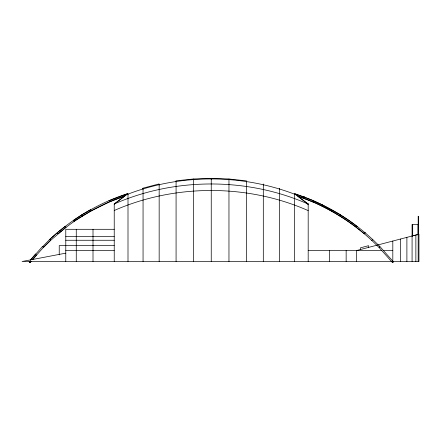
<?xml version="1.0" encoding="UTF-8"?>
<svg xmlns="http://www.w3.org/2000/svg" width="441" height="441" viewBox="0 0 441 441"><rect width="100%" height="100%" fill="white"/><g stroke="black" fill="none" stroke-linecap="round" stroke-linejoin="round"><path stroke-width="0.66" d="M211.245 179.333L211.245 178.357L229.006 178.991L246.497 180.882L246.354 181.852M228.962 179.652L229.006 178.991M263.227 184.95L263.442 183.991M304.086 197.403L304.202 196.989L294.649 193.66M304.191 197.11L304.202 196.989C326.323 205.39 347.084 217.446 365.098 232.82L364.889 233.085M279.39 188.908L279.588 188.274M304.191 197L303.75 198.279C325.739 206.597 346.284 218.653 364.272 233.796L365.098 232.721L372.673 239.452L379.916 246.541L393.3 261.728C391.387 263.398 393.411 261.717 393.058 262.053M331.246 210.671C330.888 211.515 331.99 209.255 331.621 210.087M331.77 209.855L331.626 210.131M303.915 197.717L303.75 198.279L298.033 196.289M372.017 240.268L371.802 240.483C357.116 226.646 340.287 215.164 322.233 206.184L322.795 205.037L322.713 205.319M313.088 202.055L313.595 200.787L294.649 193.753M304.031 197.408L304.191 197.094M304.086 197.359L304.169 197.055M322.233 206.184L313.22 201.741M340.419 215.004L349.002 220.511L357.144 226.525M322.443 205.787L322.316 206.129M348.285 221.454L349.002 220.417L348.892 220.682M322.713 205.186L340.518 214.866M313.088 201.961L298.033 196.195M339.89 215.87L340.507 214.888M331.395 210.561L331.202 210.886M364.272 233.796L364.475 233.432M348.456 221.184L348.324 221.41M348.324 221.503L348.539 221.15M348.732 220.781L348.952 220.472M356.532 227.22L356.422 227.484L357.083 226.503M372.656 239.557L371.802 240.389L378.995 247.434L392.385 262.483M30.435 260.091L35.638 253.889M30.435 260.184L42.523 246.453L42.722 246.767M30.98 261.43L30.115 262.56L30.98 261.53M32.706 259.374L36.597 254.738M32.706 259.468L43.438 247.346L50.632 240.301L43.438 247.44L43.179 247.214M364.889 233.041L365.098 232.721M379.227 247.192C378.494 247.963 380.456 246.056 379.684 246.745M42.634 246.673L49.761 239.364L57.341 232.633L65.24 226.283L66.012 227.396C83.762 213.72 103.806 203.036 125.04 195.881M49.783 239.38L50.627 240.378L66.012 227.302L58.168 233.708L57.986 233.471L58.168 233.708M392.462 262.505L392.683 262.224M392.567 262.417L392.937 262.059M392.81 262.114L393.3 261.728M114.23 261.502L114.23 203.985L125.988 195.06L128 194.128C181.99 173.39 243.912 173.975 297.614 195.369M114.23 204.078L124.384 196.372M74.038 221.217L91.276 210.859L90.659 209.646C75.858 217.854 62.198 228.003 49.761 239.457L49.954 239.684M127.791 193.571C108.464 199.767 90.173 208.968 73.438 220.423L73.597 220.671M91.171 210.589L91.276 210.859L109.346 201.967L124.401 196.201M114.23 203.985C174.917 177.282 247.528 177.293 308.187 204.078L296.369 195.093L294.434 194.216L294.434 261.502M114.23 210.506C174.917 183.803 247.528 183.814 308.187 210.6M108.839 200.793L127.791 193.665M124.82 195.28L128 194.172M416.932 234.717L418.95 234.188L418.95 261.502L392.81 261.502L392.81 241.04M412.081 235.99L418.04 234.59L418.04 224.475L412.081 224.475L412.081 261.502M65.781 253.156L22.05 261.502L392.132 261.502M211.245 178.357L193.478 178.974L175.981 180.843L176.141 181.94M114.23 229.298L65.781 229.298L65.781 261.502M418.178 234.392L418.674 234.392L418.674 216.294L418.178 216.294L418.178 261.502M417.434 234.59L418.04 234.59M416.723 234.772L417.329 234.772M65.781 236.674L114.23 236.674M65.781 240.262L114.23 240.262M114.23 245.604L59.232 245.604L59.232 254.876M65.781 250.521L114.23 250.521M308.187 250.521L381.889 250.521M383.257 250.521L392.81 250.521M306.936 203.45L308.187 203.985L308.187 261.502M306.936 203.637L308.187 204.172L297.978 196.41M313.595 200.881L322.795 205.131M29.161 261.75L30.087 262.544L29.663 262.059M43.438 247.346L42.783 246.684M29.9 262.263L30.104 262.45L29.255 261.849M49.761 239.364L50.009 239.7L49.805 239.419M29.784 262.257L29.349 261.844M29.464 262.037L29.183 261.695M58.146 233.592L57.44 232.865M42.832 246.778L42.529 246.469M82.065 215.037L81.916 214.778L82.572 215.936M82.588 215.958L82.318 215.445M73.498 220.406L73.471 220.483M74.099 221.305L73.641 220.599M143.11 188.996L142.867 188.202L159.025 183.936L159.267 185.022M142.867 188.296L142.956 188.583M193.478 178.974L193.522 179.636M415.869 261.502L415.869 234.998L356.631 250.521L356.631 261.502M412.688 224.475L412.688 235.99M406.894 237.352L406.894 261.502M400.422 239.044L400.422 261.502M368.582 247.39L368.582 245.687L360.479 247.814L360.479 249.512M346.152 250.521L346.152 261.502M329.41 250.521L329.41 261.502M279.396 188.842L279.396 261.502M263.305 184.575L263.305 261.502M246.403 181.471L246.403 261.502M228.962 179.586L228.962 261.502M211.245 178.952L211.245 261.502M193.522 179.57L193.522 261.502M176.075 181.433L176.075 261.502M159.162 184.52L159.162 261.502M143.055 188.77L143.055 261.502M128 194.128L128 261.502M93.007 229.298L93.007 261.502M76.265 229.298L76.265 261.502"/></g></svg>
